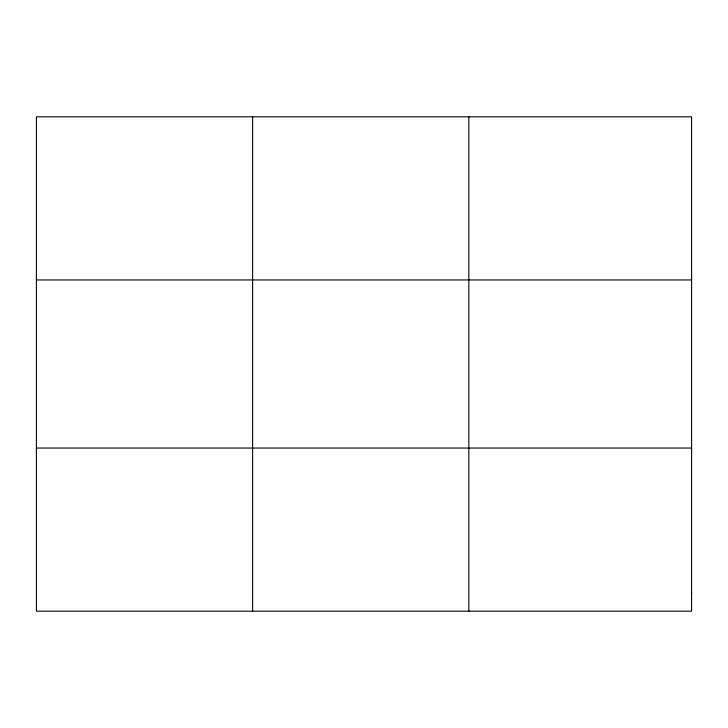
<?xml version="1.0" encoding="UTF-8"?>
<svg xmlns="http://www.w3.org/2000/svg" width="728" height="728" viewBox="0 0 728 728"><rect width="100%" height="100%" fill="white"/><g stroke="black" fill="none" stroke-linecap="round" stroke-linejoin="round"><path stroke-width="1.09" d="M252.616 611.192L252.616 116.808M468.832 611.192L468.832 116.808M36.4 279.952L691.6 279.952M36.4 448.048L691.6 448.048M691.6 593.065L691.6 611.192L36.4 611.192L36.4 116.808L691.6 116.808L691.6 593.065"/></g></svg>
